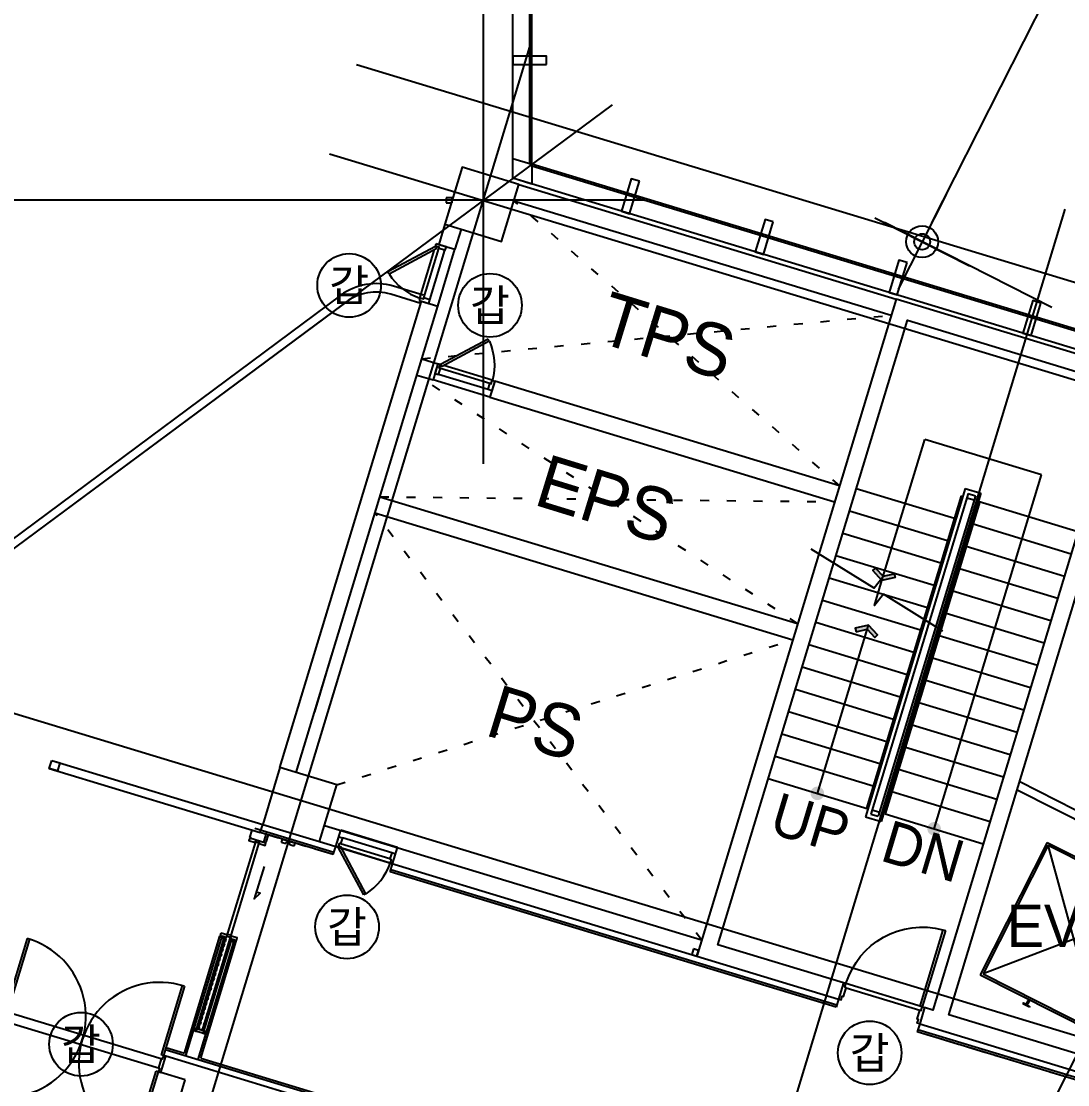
# Model space of a CAD drawing. Header units: metres. Extents: x 630750 to 860239, y 578133 to 726633.
# Drawn here: x 690755 to 703102, y 629077 to 641622 of the extents above; entities that cross this region are included whole.
import ezdxf
from ezdxf.enums import TextEntityAlignment as Align

# ---------------------------------------------------------------- set-up
doc = ezdxf.new("R2010")
doc.units = ezdxf.units.M
doc.header["$LTSCALE"] = 300
for name, pattern in [('HID1', [0.375, 0.25, -0.125]), ('HIDDEN', [2, 1, -1]), ('HIDDEN-1', [1.4, 0.35, -0.7, 0.35])]:
    doc.linetypes.add(name, pattern=pattern)
doc.layers.get('Defpoints').update_dxf_attribs({"color": 8})
for name, color, linetype in [('A-CEN-1', 1, 'Continuous'), ('A-CON', 2, 'Continuous'), ('A-DIM', 7, 'Continuous'), ('A-DOR', 4, 'Continuous'), ('A-ELE-4', 4, 'Continuous'), ('A-ELE-9', 9, 'Continuous'), ('A-ELEV-FIXT', 5, 'Continuous'), ('A-HAT-1', 9, 'Continuous'), ('A-MULL', 7, 'Continuous'), ('A-STAIR', 4, 'Continuous'), ('A-SYM1', 7, 'Continuous'), ('A-TXT', 3, 'Continuous'), ('A-TXT-S', 3, 'Continuous'), ('A-WAL-BLK', 3, 'Continuous'), ('A-WALL-CONC', 2, 'Continuous'), ('A-WIN-GLASS', 4, 'Continuous'), ('DIM', 7, 'Continuous'), ('DOR', 4, 'Continuous'), ('ELE9', 9, 'Continuous'), ('fire shutter', 2, 'Continuous'), ('INT', 117, 'Continuous'), ('KUK-DOOR', 4, 'Continuous'), ('KUK-DOOR-FRAME', 4, 'Continuous'), ('KUK-FUR-FIX-MAKE', 6, 'Continuous'), ('KUK-WALL-DRYWALL', 4, 'Continuous'), ('KUK-WALL-FIN 1', 30, 'Continuous'), ('z', 9, 'Continuous'), ('블럭', 7, 'Continuous')]:
    doc.layers.add(name, color=color, linetype=linetype)
doc.styles.add('TEXT', font='')
doc.styles.add('TEXT(돋음)', font='')
doc.styles.add('돋움', font='')
doc.styles.get('TEXT').set_extended_font_data('DotumChe')
doc.styles.get('TEXT(돋음)').set_extended_font_data('Dotum')
doc.styles.get('돋움').set_extended_font_data('Dotum')
doc.dimstyles.new('DIM250', dxfattribs={"dimscale": 250, "dimtxt": 3, "dimasz": 1, "dimexe": 2, "dimexo": 3, "dimgap": 1, "dimtad": 1, "dimdec": 0, "dimzin": 0, "dimdsep": 46, "dimlunit": 6, "dimtxsty": 'TEXT(돋음)', "dimblk": 'Z_DOT', "dimcen": 2.5, "dimdle": 2, "dimclrd": 256, "dimclre": 256, "dimclrt": 3, "dimadec": 0, "dimazin": 0, "dimtfac": 1, "dimtdec": 0, "dimtix": 1, "dimtmove": 2, "dimatfit": 3, "dimldrblk": 'Z_DOT', "dimfxl": 1, "dimtolj": 1, "dimtzin": 0, "dimarcsym": 0})

# ---------------------------------------------------------------- blocks, each defined once
blk = doc.blocks.new('dor-1000x200conc')
at = {"layer": 'A-DOR'}
for p, q in [((30, 1140), (30, 200)), ((60, 1140), (30, 1140)), ((60, 1140), (60, 200)), ((30, 200), (60, 200))]:
    blk.add_line(p, q, dxfattribs=at)
for points in [[(0, 200), (0, 0), (30, 0), (30, 45), (45, 45), (45, 155), (30, 155), (30, 200)], [(1000, 200), (1000, 0), (970, 0), (970, 45), (955, 45), (955, 155), (970, 155), (970, 200)]]:
    blk.add_lwpolyline(points, close=True, dxfattribs=at)
blk.add_arc((30, 200), 940, 0, 88.1729, dxfattribs=at)
at = {"layer": 'DOR', "color": 9}
for points in [[(30, 200), (970, 200)], [(955, 155), (45, 155)]]:
    blk.add_lwpolyline(points, dxfattribs=at)
blk = doc.blocks.new('dor-700')
at = {"layer": 'A-DOR'}
for p, q in [((197, 553), (218, 574)), ((197, 553), (649, 102)), ((218, 574), (670, 123)), ((670, 123), (649, 102))]:
    blk.add_line(p, q, dxfattribs=at)
for points in [[(0, 123), (0, 3), (45, 3), (45, 78), (30, 78), (30, 123)], [(700, 123), (700, 3), (655, 3), (655, 78), (670, 78), (670, 123)]]:
    blk.add_lwpolyline(points, close=True, dxfattribs=at)
blk.add_arc((715, 104), 686, 139.1042, 178.3732, dxfattribs=at)
at = {"layer": 'DOR', "color": 9}
for points in [[(30, 123), (627, 123)], [(45, 78), (655, 78)], [(45, 3), (655, 3)]]:
    blk.add_lwpolyline(points, dxfattribs=at)
blk = doc.blocks.new('Z_DOT')
at = {"layer": 'DIM', "color": 7}
for p, q in [((0, -2.5), (0, 2.5)), ((-2.5, 0), (2.5, 0))]:
    blk.add_line(p, q, dxfattribs=at)
for radius in [0.75, 0.375]:
    blk.add_circle((0, 0), radius, dxfattribs=at)
blk = doc.blocks.new('*D84')
at = {"layer": 'A-DIM', "lineweight": -2, "transparency": 16777216}
for p, q in [((706612, 645542), (704637, 646543)), ((701497, 639244), (704970, 646094)), ((702913, 638246), (700938, 639247))]:
    blk.add_line(p, q, dxfattribs=at)
at = {"layer": 'Defpoints', "color": 0, "transparency": 16777216}
for p in [(705083, 646317), (707280, 645203), (703582, 637907)]:
    blk.add_point(p, dxfattribs=at)
at = {"layer": 'A-DIM', "lineweight": -2, "transparency": 16777216, "xscale": 250, "yscale": 250, "zscale": 250}
for p, rotation in [((705083, 646317), 63.11574874095299), ((701384, 639021), 243.115748740953)]:
    blk.add_blockref('Z_DOT', p, dxfattribs=dict(at, rotation=rotation))
at = {"layer": 'A-DIM', "color": 3, "transparency": 16777216, "insert": (702612, 642984), "char_height": 750, "attachment_point": 5, "rotation": 63.1157, "style": 'TEXT(돋음)'}
blk.add_mtext('\\A1;8,180', dxfattribs=at)
blk = doc.blocks.new('elev')
at = {"layer": 'A-ELEV-FIXT'}
for p, q in [((1329627, 417865), (1330136, 419540)), ((1330136, 419540), (1331783, 419040)), ((1329659, 417882), (1330152, 419509)), ((1330152, 419509), (1331626, 419062)), ((1330733, 419433), (1330735, 419439)), ((1330766, 419418), (1330734, 419430)), ((1330820, 419413), (1330735, 419439)), ((1330752, 419370), (1330761, 419400)), ((1330761, 419400), (1330765, 419402)), ((1330765, 419402), (1330768, 419414)), ((1330766, 419418), (1330768, 419414)), ((1330767, 419365), (1330776, 419395)), ((1330774, 419399), (1330778, 419411)), ((1330776, 419395), (1330774, 419399)), ((1330782, 419413), (1330778, 419411)), ((1330815, 419406), (1330782, 419413)), ((1330818, 419408), (1330820, 419413)), ((1330752, 419369), (1330752, 419370)), ((1330766, 419365), (1330752, 419369)), ((1330766, 419365), (1330767, 419365)), ((1331243, 417156), (1331873, 419232)), ((1331931, 419215), (1331787, 418741)), ((1331931, 419215), (1331873, 419232)), ((1331275, 417366), (1331783, 419040)), ((1331626, 419062), (1331524, 418727)), ((1331617, 418699), (1331635, 418758)), ((1331478, 418219), (1331635, 418736)), ((1331508, 418210), (1331665, 418727)), ((1331617, 418699), (1331524, 418727)), ((1331722, 418710), (1331565, 418193)), ((1331760, 418698), (1331603, 418181)), ((1331665, 418727), (1331635, 418736)), ((1331722, 418710), (1331760, 418698)), ((1331321, 417702), (1331478, 418218)), ((1331351, 417693), (1331508, 418209)), ((1331408, 417676), (1331565, 418192)), ((1331446, 417664), (1331603, 418180)), ((1331565, 418193), (1331603, 418181)), ((1331565, 418192), (1331603, 418180)), ((1329659, 417882), (1331132, 417435)), ((1329627, 417865), (1331275, 417366)), ((1331234, 417770), (1331132, 417435)), ((1331327, 417742), (1331234, 417770)), ((1330227, 417631), (1330224, 417619)), ((1330227, 417631), (1330224, 417619)), ((1330234, 417665), (1330225, 417635)), ((1330234, 417665), (1330225, 417635)), ((1330225, 417635), (1330227, 417631)), ((1330225, 417635), (1330227, 417631)), ((1330236, 417665), (1330234, 417665)), ((1330236, 417665), (1330234, 417665)), ((1330236, 417665), (1330249, 417661)), ((1330249, 417661), (1330236, 417665)), ((1330241, 417630), (1330237, 417628)), ((1330241, 417630), (1330237, 417628)), ((1330250, 417660), (1330241, 417630)), ((1330250, 417660), (1330241, 417630)), ((1330249, 417661), (1330250, 417660)), ((1330249, 417661), (1330250, 417660)), ((1331327, 417742), (1331309, 417683)), ((1331351, 417693), (1331321, 417702)), ((1331408, 417676), (1331446, 417664)), ((1329981, 417524), (1329987, 417545)), ((1330025, 417491), (1329981, 417504)), ((1330026, 417494), (1329982, 417507)), ((1329984, 417524), (1329990, 417544)), ((1330028, 417503), (1329985, 417517)), ((1330029, 417507), (1329986, 417520)), ((1329997, 417545), (1329994, 417546)), ((1329998, 417548), (1329995, 417549)), ((1329997, 417545), (1329998, 417548)), ((1330183, 417622), (1330182, 417617)), ((1330267, 417591), (1330182, 417617)), ((1330220, 417617), (1330186, 417624)), ((1330220, 417617), (1330224, 417619)), ((1330237, 417628), (1330233, 417616)), ((1330237, 417628), (1330233, 417616)), ((1330235, 417612), (1330233, 417616)), ((1330267, 417599), (1330235, 417612)), ((1330268, 417596), (1330267, 417591)), ((1331300, 417138), (1331445, 417613)), ((1329968, 417482), (1329974, 417503)), ((1329971, 417481), (1329977, 417502)), ((1329976, 417473), (1329972, 417475)), ((1329977, 417477), (1329973, 417478)), ((1329976, 417473), (1329977, 417477)), ((1330806, 417254), (1330849, 417241)), ((1330807, 417257), (1330850, 417244)), ((1330810, 417266), (1330853, 417253)), ((1330811, 417269), (1330854, 417256)), ((1330858, 417258), (1330864, 417279)), ((1330859, 417284), (1330860, 417287)), ((1330859, 417284), (1330862, 417283)), ((1330860, 417287), (1330863, 417286)), ((1330861, 417257), (1330867, 417278)), ((1330838, 417217), (1330839, 417220)), ((1330838, 417217), (1330842, 417216)), ((1330839, 417220), (1330843, 417219)), ((1330845, 417216), (1330851, 417237)), ((1330848, 417215), (1330855, 417236)), ((1331300, 417138), (1331243, 417156))]:
    blk.add_line(p, q, dxfattribs=at)
at = {"layer": 'A-ELEV-FIXT', "color": 8}
for p, q in [((1331132, 417435), (1330152, 419509)), ((1331626, 419062), (1329659, 417882))]:
    blk.add_line(p, q, dxfattribs=at)
at = {"layer": 'A-ELEV-FIXT'}
blk.add_lwpolyline([(1330060, 417578), (1330010, 417415), (1330776, 417183), (1330825, 417345)], close=True, dxfattribs=at)
for centre, radius, start, end in [((1329980, 417501), 6.2, 73.12, 163.12), ((1329980, 417501), 3, 73.12, 163.12), ((1329987, 417523), 6.2, 163.12, 253.12), ((1329987, 417523), 3, 163.12, 253.12), ((1329993, 417543), 6.2, 73.12, 163.12), ((1329993, 417543), 3, 73.12, 163.12), ((1330027, 417499), 8.2, 253.12, 73.12), ((1330027, 417499), 5, 253.12, 73.12), ((1330186, 417622), 2.5, 76.5293, 163.12), ((1330266, 417597), 2.5, 343.12, 69.7107), ((1329974, 417481), 6.2, 163.12, 253.12), ((1329974, 417481), 3, 163.12, 253.12), ((1330808, 417262), 8.2, 73.12, 253.12), ((1330808, 417262), 5, 73.12, 253.12), ((1330855, 417259), 6.2, 253.12, 343.12), ((1330855, 417259), 3, 253.12, 343.12), ((1330861, 417280), 3, 343.12, 73.12), ((1330861, 417280), 6.2, 343.12, 73.12), ((1330844, 417222), 6.2, 253.12, 343.12), ((1330844, 417222), 3, 253.12, 343.12), ((1330849, 417238), 3, 343.12, 73.12), ((1330849, 417238), 6.2, 343.12, 73.12)]:
    blk.add_arc(centre, radius, start, end, dxfattribs=at)
at = {"layer": 'A-ELEV-FIXT', "extrusion": (0, 0, -1)}
for centre, major_axis, start_param, end_param in [((1330735, 419433), (-1.18, 2.2), 3.986495, 5.497787), ((1330816, 419408), (-2.2, -1.18), 3.926991, 5.438283)]:
    blk.add_ellipse(centre, major_axis=major_axis, ratio=1, start_param=start_param, end_param=end_param, dxfattribs=at)
blk = doc.blocks.new('door_1800_3')
at = {"layer": 'A-DOR'}
for p, q in [((754409, 467845), (754409, 466990)), ((754439, 467845), (754439, 466990)), ((756319, 467845), (756319, 466990)), ((756349, 467845), (756349, 466990)), ((754409, 466990), (754439, 466990)), ((756319, 466990), (756349, 466990)), ((754409, 466790), (754439, 466790)), ((754409, 465935), (754409, 466790)), ((754439, 465935), (754439, 466790)), ((756319, 465935), (756319, 466790)), ((756319, 466790), (756349, 466790)), ((756349, 465935), (756349, 466790))]:
    blk.add_line(p, q, dxfattribs=at)
for points in [[(754379, 466990), (754379, 466790), (754409, 466790), (754409, 466835), (754424, 466835), (754424, 466945), (754409, 466945), (754409, 466990)], [(756379, 466990), (756379, 466790), (756349, 466790), (756349, 466835), (756334, 466835), (756334, 466945), (756349, 466945), (756349, 466990)]]:
    blk.add_lwpolyline(points, close=True, dxfattribs=at)
for centre, start, end in [((754424, 466890), 269.1, 90.9), ((756334, 466890), 89.1, 270.9)]:
    blk.add_arc(centre, 955, start, end, dxfattribs=at)
at = {"layer": 'ELE9'}
for p, q in [((756349, 466945), (754409, 466945)), ((754409, 466835), (756349, 466835))]:
    blk.add_line(p, q, dxfattribs=at)

msp = doc.modelspace()

# ---------------------------------------------------------------- hatches: boundary and pattern name
at = {"layer": 'A-SYM1'}
for points in [[(700801.301, 635141.726), (700833.742, 635172.105), (700924.879, 635074.782), (701054.732, 635105.047), (701064.821, 635061.763), (700909.977, 635025.673)], [(700595.431, 634463.28), (700605.52, 634419.996), (700735.373, 634450.261), (700826.51, 634352.938), (700858.951, 634383.317), (700750.274, 634499.37)]]:
    msp.add_hatch(color=7, dxfattribs=at).paths.add_polyline_path(points)
h = msp.add_hatch(color=7, dxfattribs=at)
edge = h.paths.add_edge_path()
edge.add_arc((700147.759, 632513.773), 80, -106.8800551, 73.1199449, ccw=False)
edge.add_arc((700147.759, 632513.773), 80, -286.8800551, -106.8800551, ccw=False)
h = msp.add_hatch(color=7, dxfattribs=at)
edge = h.paths.add_edge_path()
edge.add_arc((701525.716, 632095.641), 80, -106.8800551, 73.1199449, ccw=False)
edge.add_arc((701525.716, 632095.641), 80, -286.8800551, -106.8800551, ccw=False)

# ---------------------------------------------------------------- linework, layer by layer
at = {"elevation": 0}
for points in [[(696953.817, 641110.361), (696953.817, 641210.361), (696553.817, 641210.361), (696553.817, 641110.361)], [(698048.348, 639734.296), (697952.657, 639763.333), (697836.509, 639380.567), (697932.201, 639351.53)], [(699627.258, 639255.189), (699531.566, 639284.226), (699415.419, 638901.46), (699511.111, 638872.423)], [(701206.168, 638776.081), (701110.476, 638805.118), (700994.329, 638422.352), (701090.02, 638393.315)], [(702785.077, 638296.974), (702689.386, 638326.01), (702573.239, 637943.244), (702668.93, 637914.208)]]:
    msp.add_lwpolyline(points, close=True, dxfattribs=at)
at = {"layer": 'A-CEN-1', "linetype": 'Continuous'}
for p, q in [((696204.405, 706258.824, 0), (696204.405, 636401.264, 0)), ((718254.402, 659110.217, 0), (702815.235, 628657.233, 0)), ((688297.68, 613453.445, 0), (696754.173, 641322.011, 0)), ((694712.037, 641112.613, 0), (741631.883, 626875.162, 0)), ((697725.205, 640638.038, 0), (677983.605, 625998.004, 0)), ((694392.632, 640060.006, 0), (741312.478, 625822.555, 0)), ((698097.752, 639510.239, 0), (657202.595, 639510.239, 0)), ((694613.319, 611537.015, 0), (703069.812, 639405.581, 0)), ((686992.632, 634572.293, 0), (739163.754, 618741.384, 0))]:
    msp.add_line(p, q, dxfattribs=at)
at = {"layer": 'A-CON', "elevation": 0}
for points in [[(696626.437, 639695.686), (695956.596, 639898.943), (695753.339, 639229.103), (696423.179, 639025.845)], [(694477.791, 632614.489), (693807.951, 632817.747), (693604.693, 632147.906), (694274.534, 631944.648)]]:
    msp.add_lwpolyline(points, close=True, dxfattribs=at)
at = {"layer": 'A-ELE-9'}
for p, q in [((695668.856, 638261.912, 0), (695872.114, 638931.752, 0)), ((695668.857, 638261.913, 0), (695872.114, 638931.753, 0)), ((695668.857, 638261.913, 0), (695872.114, 638931.753, 0)), ((696283.281, 637187.249, 0), (695613.441, 637390.507, 0)), ((694217.03, 633477.384, 0), (694420.287, 634147.224, 0)), ((704675.064, 631452.183, 0), (702505.473, 632552.131, 0)), ((704720.283, 631541.375, 0), (702534.958, 632649.3, 0)), ((695193.749, 631874.715, 0), (694523.908, 632077.973, 0))]:
    msp.add_line(p, q, dxfattribs=at)
at = {"layer": 'A-HAT-1', "color": 8, "linetype": 'HIDDEN-1'}
for p, q in [((700408.243, 636144.568, 0), (696568.362, 639504.301, 0)), ((695480.131, 637639.964, 0), (701017.979, 638154.101, 0)), ((699914.617, 634517.812, 0), (695422.058, 637448.581, 0)), ((694986.505, 636013.208, 0), (700350.17, 635953.185, 0)), ((698782.18, 630785.844, 0), (694928.432, 635821.825, 0)), ((694477.791, 632614.489, 0), (699856.542, 634326.43, 0))]:
    msp.add_line(p, q, dxfattribs=at)
at = {"layer": 'A-MULL'}
for p, q in [((696553.817, 639769.79, 0), (696553.817, 640003.875, 0)), ((696553.817, 640003.875, 0), (696777.885, 639935.884, 0)), ((696777.885, 639935.884, 0), (696777.817, 639701.819, 0)), ((696777.817, 639701.819, 0), (696553.817, 639769.79, 0))]:
    msp.add_line(p, q, dxfattribs=at)
at = {"layer": 'A-STAIR'}
for p, q in [((700607.127, 636110.346, 0), (701764.994, 635758.999, 0)), ((701893.02, 636112.035, 0), (700717.026, 632236.53, 0)), ((701926.348, 636049.671, 0), (700779.39, 632269.857, 0)), ((702074.834, 636056.865, 0), (700898.839, 632181.36, 0)), ((701893.02, 636112.035, 0), (702074.834, 636056.865, 0)), ((701926.348, 636049.671, 0), (702012.47, 636023.537, 0)), ((701844.845, 636022.151, 0), (700726.924, 632338.029, 0)), ((702012.47, 636023.537, 0), (700865.512, 632243.724, 0)), ((702064.936, 635955.366, 0), (700947.015, 632271.244, 0)), ((701844.845, 636022.151, 0), (701863.983, 636016.343, 0)), ((701911.829, 636001.825, 0), (701997.952, 635975.692, 0)), ((702045.797, 635961.173, 0), (703222.802, 635604.019, 0)), ((700527.275, 635847.194, 0), (701685.142, 635495.848, 0)), ((701985.084, 635692.214, 0), (703142.951, 635340.868, 0)), ((700447.424, 635584.043, 0), (701605.291, 635232.696, 0)), ((701905.233, 635429.063, 0), (703063.099, 635077.716, 0)), ((700367.572, 635320.891, 0), (701525.439, 634969.544, 0)), ((701825.381, 635165.911, 0), (702983.248, 634814.565, 0)), ((700287.721, 635057.74, 0), (701445.588, 634706.393, 0)), ((700207.869, 634794.588, 0), (701365.736, 634443.241, 0)), ((701745.53, 634902.76, 0), (702903.396, 634551.413, 0)), ((701665.678, 634639.608, 0), (702823.545, 634288.261, 0)), ((700128.018, 634531.436, 0), (701285.885, 634180.09, 0)), ((701585.827, 634376.456, 0), (702743.693, 634025.11, 0)), ((700048.166, 634268.285, 0), (701206.033, 633916.938, 0)), ((701505.975, 634113.305, 0), (702663.842, 633761.958, 0)), ((699968.315, 634005.133, 0), (701126.182, 633653.787, 0)), ((701426.124, 633850.153, 0), (702583.99, 633498.807, 0)), ((699888.463, 633741.982, 0), (701046.33, 633390.635, 0)), ((701346.272, 633587.002, 0), (702504.139, 633235.655, 0)), ((699808.612, 633478.83, 0), (700966.479, 633127.484, 0)), ((701266.421, 633323.85, 0), (702424.287, 632972.504, 0)), ((699728.76, 633215.679, 0), (700886.627, 632864.332, 0)), ((701186.569, 633060.699, 0), (702344.436, 632709.352, 0)), ((699648.909, 632952.527, 0), (700806.776, 632601.181, 0)), ((701106.718, 632797.547, 0), (702264.584, 632446.201, 0)), ((699569.057, 632689.376, 0), (700746.062, 632332.222, 0)), ((701026.866, 632534.396, 0), (702184.733, 632183.049, 0)), ((700793.908, 632317.703, 0), (700880.03, 632291.57, 0)), ((700717.026, 632236.53, 0), (700898.839, 632181.36, 0)), ((700779.39, 632269.857, 0), (700865.512, 632243.724, 0)), ((700947.015, 632271.244, 0), (702104.881, 631919.897, 0))]:
    msp.add_line(p, q, dxfattribs=at)
at = {"layer": 'A-SYM1', "color": 7}
for p, q in [((700909.977, 635025.673, 0), (701414.494, 636688.314, 0)), ((702792.451, 636270.182, 0), (701414.494, 636688.314, 0)), ((701525.716, 632095.641, 0), (702792.451, 636270.182, 0)), ((700147.759, 632513.773, 0), (700750.274, 634499.37, 0))]:
    msp.add_line(p, q, dxfattribs=at)
at = {"layer": 'A-SYM1', "color": 7, "elevation": 0}
msp.add_lwpolyline([(701629.706, 634426.678), (700926.937, 634863.774), (700821.07, 634731.843), (700922.041, 635064.594), (700816.175, 634932.664), (700073.956, 635394.296)], dxfattribs=at)
for points in [[(700833.742, 635172.105), (700924.879, 635074.782), (701054.732, 635105.047), (701064.821, 635061.763), (700909.977, 635025.673), (700801.301, 635141.726)], [(700605.52, 634419.996), (700735.373, 634450.261), (700826.51, 634352.938), (700858.951, 634383.317), (700750.274, 634499.37), (700595.431, 634463.28)]]:
    msp.add_lwpolyline(points, close=True, dxfattribs=at)
at = {"layer": 'A-WAL-BLK'}
for p, q in [((696626.436, 639695.684, 0), (701076.088, 638345.473, 0)), ((696568.363, 639504.301, 0), (701018.015, 638154.09, 0)), ((695753.338, 639229.103, 0), (695680.731, 638989.826, 0)), ((695944.721, 639171.029, 0), (695872.114, 638931.752, 0)), ((695680.731, 638989.827, 0), (695872.114, 638931.753, 0)), ((695680.731, 638989.826, 0), (695872.114, 638931.752, 0)), ((693807.951, 632817.747, 0), (695477.474, 638319.986, 0)), ((695477.473, 638319.985, 0), (695668.856, 638261.912, 0)), ((695477.474, 638319.986, 0), (695668.857, 638261.913, 0)), ((693999.253, 632759.697, 0), (695668.857, 638261.913, 0)), ((695480.131, 637639.964, 0), (695671.514, 637581.89, 0)), ((695671.514, 637581.89, 0), (695613.441, 637390.507, 0)), ((695422.058, 637448.581, 0), (695613.441, 637390.507, 0)), ((696341.355, 637378.632, 0), (696283.281, 637187.249, 0)), ((696341.355, 637378.632, 0), (700408.242, 636144.568, 0)), ((696283.281, 637187.249, 0), (700350.168, 635953.185, 0)), ((694986.505, 636013.208, 0), (699914.616, 634517.813, 0)), ((694928.432, 635821.825, 0), (699856.542, 634326.43, 0)), ((694332.607, 632136.031, 0), (698782.18, 630785.844, 0)), ((694274.534, 631944.648, 0), (698724.106, 630594.461, 0)), ((697944.076, 627748.336, 0), (692460.954, 629412.146, 0)), ((692689.949, 629133.619, 0), (692403.035, 629220.696, 0)), ((690905.93, 623254.36, 0), (692689.949, 629133.619, 0))]:
    msp.add_line(p, q, dxfattribs=at)
at = {"layer": 'A-WAL-BLK', "elevation": 0}
for points in [[(694465.837, 631886.599), (694523.911, 632077.982)], [(695135.675, 631683.332), (695193.749, 631874.715)]]:
    msp.add_lwpolyline(points, dxfattribs=at)
at = {"layer": 'A-WALL-CONC', "elevation": 0}
msp.add_lwpolyline([(700456.783, 630277.699), (698973.565, 630727.77), (701209.4, 638096.015), (703745.224, 637326.54), (701509.389, 629958.294), (701413.698, 629987.331), (701355.624, 629795.948), (703699.094, 629084.841), (703987.502, 629653.71), (703809.123, 629744.159), (703596.591, 629324.95), (701700.772, 629900.221), (703936.607, 637268.466), (706320.437, 636545.112), (706175.051, 636258.346), (706920.187, 635880.574), (706703.136, 635452.451), (706881.526, 635362.024), (707418.386, 636420.953), (701076.09, 638345.472), (698724.106, 630594.461), (698724.106, 630594.461), (700398.709, 630086.316)], dxfattribs=at)
at = {"layer": 'A-WIN-GLASS'}
for p, q in [((696754.406, 639943.187, 0), (696754.406, 660061.076, 0)), ((696778.406, 639935.833, 0), (696778.406, 660078.874, 0)), ((706291.013, 637049.38, 0), (696778.474, 639935.884, 0)), ((706284.044, 637026.414, 0), (696778.467, 639910.805, 0)), ((706191.282, 636845.557, 0), (696554.406, 639769.79, 0))]:
    msp.add_line(p, q, dxfattribs=at)
at = {"layer": 'A-WIN-GLASS', "color": 9}
msp.add_line((696554.406, 639769.79, 0), (696554.406, 659958.74, 0), dxfattribs=at)
at = {"layer": 'fire shutter', "color": 2, "linetype": 'HIDDEN-1'}
for p, q in [((695768.646, 639510.238, 0), (689224.405, 639510.238, 0)), ((695838.647, 639510.238, 0), (695838.646, 639510.238, 0)), ((695838.647, 639510.238, 0), (695838.646, 639510.238, 0))]:
    msp.add_line(p, q, dxfattribs=at)
at = {"layer": 'fire shutter', "linetype": 'HIDDEN-1', "elevation": 0}
for points in [[(695768.646, 639540.239), (695768.646, 639480.239), (695838.646, 639480.239), (695838.646, 639540.239)], [(695768.646, 639540.239), (695768.646, 639480.239), (695838.646, 639480.239), (695838.646, 639540.239)], [(698666.691, 630611.883), (698724.106, 630594.461), (698744.432, 630661.445), (698687.017, 630678.867)]]:
    msp.add_lwpolyline(points, close=True, dxfattribs=at)
at = {"layer": 'INT', "linetype": 'HID1', "ltscale": 3, "elevation": 0}
for points in [[(694436.803, 631790.895), (693575.578, 632052.227), (693604.615, 632147.918)], [(700398.709, 630086.316), (700369.672, 629990.624)], [(704115.133, 629684.306), (703750.346, 628964.787), (701326.587, 629700.256)]]:
    msp.add_lwpolyline(points, dxfattribs=at)
msp.add_lwpolyline([(693982.266, 631928.837), (693970.651, 631890.56), (693922.806, 631905.079), (693928.613, 631924.217), (693880.767, 631938.735), (693874.96, 631919.597), (693827.114, 631934.115), (693838.729, 631972.392)], close=True, dxfattribs=at)
at = {"layer": 'INT', "elevation": 0}
msp.add_lwpolyline([(701355.624, 629795.948), (701326.587, 629700.256)], dxfattribs=at)
at = {"layer": 'KUK-DOOR', "color": 4, "ltscale": 30}
msp.add_lwpolyline([(693521.587, 631943.21), (693559.864, 631931.596), (693220.136, 630812.004), (693181.859, 630823.618)], close=True, dxfattribs=at)
at = {"layer": 'KUK-DOOR', "color": 1, "ltscale": 30, "elevation": 0}
msp.add_lwpolyline([(693620.738, 631652.166), (693504.717, 631269.812), (693572.316, 631335.025), (693528.536, 631348.309)], dxfattribs=at)
at = {"layer": 'KUK-DOOR', "color": 5, "linetype": 'HIDDEN', "ltscale": 0.1}
msp.add_lwpolyline([(693190.57, 630852.326), (693228.847, 630840.711), (692889.119, 629721.119), (692850.843, 629732.734)], close=True, dxfattribs=at)
at = {"layer": 'KUK-DOOR-FRAME'}
msp.add_lwpolyline([(693642.224, 631927.505), (693450.841, 631985.578), (693442.129, 631956.871), (693513.899, 631935.093), (693516.802, 631944.662), (693564.648, 631930.144), (693561.745, 631920.575), (693633.513, 631898.797), (693642.224, 631927.505)], dxfattribs=at)
for points in [[(693111.113, 630865.986), (693102.402, 630837.279), (693174.171, 630815.501), (693182.882, 630844.209)], [(693230.728, 630829.69), (693222.017, 630800.983), (693293.786, 630779.205), (693302.497, 630807.913)]]:
    msp.add_lwpolyline(points, close=True, dxfattribs=at)
at = {"layer": 'KUK-FUR-FIX-MAKE', "color": 30, "ltscale": 0.7}
for points in [[(694436.803, 631790.898), (694465.837, 631886.599)], [(695106.642, 631587.636), (695135.677, 631683.337)]]:
    msp.add_lwpolyline(points, dxfattribs=at)
at = {"layer": 'KUK-WALL-DRYWALL'}
for p, q in [((695498.619, 638389.589, 0), (695145.359, 638496.856, 0)), ((694525.013, 638389.33, 0), (689225.181, 634459.065, 0)), ((694584.577, 638308.994, 0), (689393.075, 634459.065, 0)), ((695469.564, 638293.903, 0), (695116.304, 638401.17, 0)), ((691086.484, 632807.539, 0), (693575.576, 632052.244, 0)), ((691115.521, 632903.23, 0), (693604.614, 632147.935, 0)), ((694444.062, 631814.82), (693511.064, 632097.931)), ((693618.301, 631934.764), (693654.597, 632054.377)), ((692698.035, 629418.565), (693126.325, 630830.02)), ((692816.756, 629706.501), (693155.032, 630821.309)), ((692841.571, 629375.006), (693269.863, 630786.464)), ((692902.879, 629680.368), (693241.155, 630795.175)), ((692931.587, 629671.657), (692788.05, 629715.212)), ((692911.59, 629709.075), (692825.467, 629735.209)), ((692454.093, 629492.672), (698037.615, 627798.318))]:
    msp.add_line(p, q, dxfattribs=at)
at = {"layer": 'KUK-WALL-DRYWALL', "elevation": 0}
for points in [[(691086.484, 632807.539), (691115.521, 632903.23)], [(700376.964, 630014.523), (695113.901, 631611.556)], [(704045.529, 629624.296), (703728.647, 628999.298), (701334.384, 629725.817)]]:
    msp.add_lwpolyline(points, dxfattribs=at)
msp.add_lwpolyline([(691115.521, 632903.23), (691211.212, 632874.193), (691182.175, 632778.502), (691086.484, 632807.539)], close=True, dxfattribs=at)
at = {"layer": 'KUK-WALL-DRYWALL', "color": 1}
for points in [[(693146.321, 630792.601), (693117.614, 630801.312), (693155.032, 630821.309), (693126.325, 630830.02), (693146.321, 630792.601), (693117.614, 630801.312), (693126.325, 630830.02), (693155.032, 630821.309), (693146.321, 630792.601)], [(693261.152, 630757.757), (693232.444, 630766.468), (693269.863, 630786.464), (693241.155, 630795.175), (693261.152, 630757.757), (693232.444, 630766.468), (693241.155, 630795.175), (693269.863, 630786.464), (693261.152, 630757.757)], [(692816.756, 629706.501), (692788.049, 629715.212), (692825.467, 629735.209), (692796.76, 629743.92), (692816.756, 629706.501), (692788.049, 629715.212), (692796.76, 629743.92), (692825.467, 629735.209), (692816.756, 629706.501)], [(692931.587, 629671.657), (692902.879, 629680.368), (692940.298, 629700.364), (692911.59, 629709.075), (692931.587, 629671.657), (692902.879, 629680.368), (692911.59, 629709.075), (692940.298, 629700.364), (692931.587, 629671.657)]]:
    msp.add_lwpolyline(points, dxfattribs=at)
at = {"layer": 'KUK-WALL-DRYWALL'}
for radius in [700, 600]:
    msp.add_arc((694941.975, 637827.053, 0), radius, 73.1091916, 126.56, dxfattribs=at)
at = {"layer": 'KUK-WALL-FIN 1'}
for p, q in [((693453.745, 631995.147), (693479.877, 632081.269)), ((693645.128, 631937.074), (693671.261, 632023.196)), ((694436.803, 631790.898), (693671.266, 632023.195)), ((692681.375, 629449.758), (693099.499, 630827.71)), ((692846.058, 629734.186), (693174.171, 630815.501)), ((692893.904, 629719.667), (693222.017, 630800.983)), ((692872.759, 629391.688), (693290.882, 630769.637)), ((692913.042, 629713.86), (692826.919, 629739.993)), ((692461.357, 629516.594), (692681.394, 629449.822)), ((692872.777, 629391.746), (698068.797, 627814.982))]:
    msp.add_line(p, q, dxfattribs=at)
for points in [[(693453.745, 631995.147), (693463.314, 631992.243), (693460.41, 631982.674), (693450.841, 631985.578)], [(693645.128, 631937.074), (693635.559, 631939.978), (693632.655, 631930.408), (693642.224, 631927.505)], [(693099.499, 630827.709), (693109.068, 630824.806), (693111.972, 630834.375), (693102.402, 630837.278)], [(693290.882, 630769.636), (693281.313, 630772.54), (693284.216, 630782.109), (693293.786, 630779.205)]]:
    msp.add_lwpolyline(points, dxfattribs=at)
at = {"layer": 'KUK-WALL-FIN 1', "elevation": 0}
for points in [[(700369.705, 629990.6), (695106.642, 631587.633)], [(704140.036, 629733.336), (703750.379, 628964.762), (701326.62, 629700.232)]]:
    msp.add_lwpolyline(points, dxfattribs=at)
at = {"layer": '블럭', "color": 1}
for centre in [(694623.701, 638506.183, 0), (696285.375, 638270.937, 0), (694599.101, 630938.71, 0), (691460.607, 629553.892, 0), (700765.478, 629452.888, 0)]:
    msp.add_circle(centre, 375, dxfattribs=at)

# ---------------------------------------------------------------- block references
at = {"xscale": -1, "rotation": 343.1200000021422}
msp.add_blockref('dor-1000x200conc', (701355.624, 629795.948, 0), dxfattribs=at)
at = {"layer": 'A-DOR'}
for p, rotation in [((695566.782, 638292.886, 0), 73.12000638714514), ((695171.486, 631801.349, 0), 163.1200063871451)]:
    msp.add_blockref('dor-700', p, dxfattribs=dict(at, rotation=rotation))
at = {"layer": 'A-DOR', "xscale": -1, "rotation": 343.1199935749695}
msp.add_blockref('dor-700', (696305.544, 637260.616, 0), dxfattribs=at)
at = {"layer": 'A-ELE-4', "xscale": -1, "rotation": 136.2357178763588}
for p in [(32779.619, 1855637.899, 0), (31649.158, 1853408.088, 0)]:
    msp.add_blockref('elev', p, dxfattribs=at)
at = {"layer": 'z', "rotation": 163.1091707557428}
msp.add_blockref('door_1800_3', (1549921.996, 856880.863, 0), dxfattribs=at)

# ---------------------------------------------------------------- texts
at = {"layer": 'A-TXT', "style": '돋움'}
for s, p in [('UP', (699560.199, 632051.819, 0)), ('UP', (699560.199, 632051.819, 0)), ('UP', (699560.2, 632051.818, 0)), ('UP', (699560.2, 632051.818, 0)), ('UP', (699560.21, 632051.821, 0)), ('UP', (699560.21, 632051.821, 0)), ('DN', (700872.447, 631726.671, 0)), ('DN', (700872.447, 631726.671, 0)), ('DN', (700872.448, 631726.67, 0)), ('DN', (700872.448, 631726.67, 0)), ('DN', (700872.458, 631726.672, 0)), ('DN', (700872.458, 631726.672, 0))]:
    msp.add_text(s, height=500, rotation=343.3311096, dxfattribs=at).set_placement(p)
at = {"layer": 'A-TXT-S', "color": 3, "style": '돋움'}
for s, height, rotation, p in [('TPS', 625, 342.9324195, (698379.199, 637910.212)), ('EPS', 625, 342.9324195, (697657.198, 635983.26)), ('PS', 625, 342.9324195, (696822.978, 633346.08)), ('EV.#4', 500, 0.0000064, (703275.103, 630951.07))]:
    msp.add_text(s, height=height, rotation=rotation, dxfattribs=at).set_placement(p, align=Align.MIDDLE_CENTER)
at = {"layer": '블럭', "style": 'TEXT'}
for p in [(694623.701, 638506.183, 0), (696285.375, 638270.937, 0), (694599.101, 630938.71, 0), (691460.607, 629553.892, 0), (700765.478, 629452.888, 0)]:
    msp.add_text('갑', height=375, dxfattribs=at).set_placement(p, align=Align.MIDDLE_CENTER)

# ---------------------------------------------------------------- dimensions: what is measured, and where the dimension line sits
at = {"layer": 'A-DIM'}
dim = msp.add_aligned_dim(p1=(703581.565, 637906.937, 0), p2=(707280.464, 645202.834, 0), distance=2463.35, dimstyle='DIM250', dxfattribs=at)
dim.commit()
dim.dimension.update_dxf_attribs({"geometry": '*D84', "text_midpoint": (702611.55, 642984.308, 0)})

doc.saveas('drawing.dxf')
